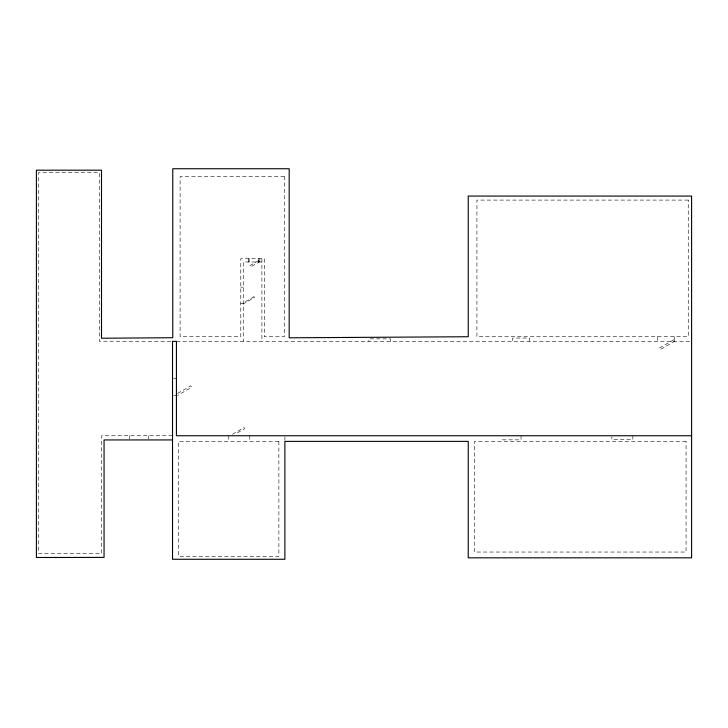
<?xml version="1.0" encoding="UTF-8"?>
<svg xmlns="http://www.w3.org/2000/svg" width="728" height="728" viewBox="0 0 728 728"><rect width="100%" height="100%" fill="white"/><g stroke="black" fill="none" stroke-linecap="round" stroke-linejoin="round"><path stroke-width="0.55" stroke-dasharray="3.64 2.73" d="M177.65 393.375L190.763 385.813L191.619 387.305L177.577 395.413M232.496 434.225L243.962 427.6L244.599 428.701L235.317 434.061M261.907 261.998L243.261 261.998L243.261 341.332M240.795 287.151L243.261 287.151M240.795 303.458L243.261 303.458M172.527 435.744L101.501 435.744L101.501 553.58L38.648 553.58L38.648 172.527L99.308 172.527L99.308 341.204L172.527 341.332M176.422 341.332L691.6 341.332M173.501 378.578L176.422 378.578M173.501 395.577L176.422 395.577M674.656 336.736L674.656 341.332M657.721 336.736L657.721 341.332M632.841 435.744L632.841 439.694L611.866 439.694L611.866 436.736M529.474 341.332L529.474 338.038L512.694 338.038L512.694 341.332M521.039 435.744L521.039 439.849L502.757 439.849L502.757 436.773M390.363 341.332L390.363 338.857L368.869 338.857L368.869 341.332M284.876 436.873L284.876 440.249M261.907 258.704L261.907 341.332M259.814 258.704L259.814 261.998M258.404 258.704L258.404 261.998M249.768 435.744L249.768 441.35M249.176 258.704L249.176 261.998M248.53 258.704L248.53 261.998M228.765 435.744L228.765 441.35M148.466 435.744L148.466 438.893M129.666 435.744L129.666 438.893M258.458 260.724L249.831 265.711L250.559 266.976L259.186 261.998L258.458 260.724M253.99 296.724L243.034 303.048L243.48 303.831L254.445 297.497L253.99 296.724M673.709 339.803L659.368 348.084L660.232 349.577L674.574 341.296L673.709 339.803M284.384 176.567L180.107 176.567L180.107 336.736L240.795 336.736L240.795 258.704L264.291 258.704L264.291 336.736L284.384 336.736L284.384 176.567M688.26 200.091L476.922 200.091L476.922 336.736L688.26 336.736L688.26 200.091M278.879 441.35L178.642 441.35L178.642 556.365L278.879 556.365L278.879 441.35M686.067 441.377L474.419 441.377L474.419 552.042L686.067 552.042L686.067 441.377"/><path stroke-width="1.09" d="M691.6 435.744L176.422 435.744L176.422 341.332L172.527 341.332L172.527 559.268L284.876 559.268L284.876 441.377L468.24 441.377L468.24 557.83L691.6 557.83L691.6 196.069L468.24 196.069L468.24 336.736L289.189 337.801L289.189 168.732L172.773 168.732L172.773 337.719L101.501 338.238L101.501 170.188L36.4 170.188L36.4 557.493L104.058 557.411L104.058 439.94L172.527 439.94"/></g></svg>
